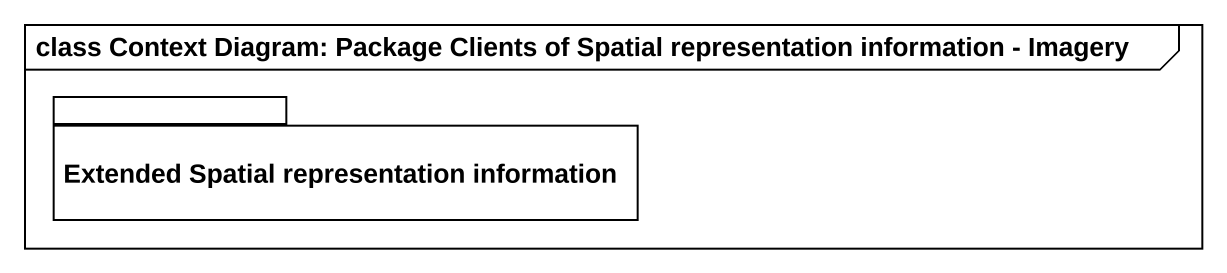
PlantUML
@startuml
mainframe class Context Diagram: Package Clients of Spatial representation information - Imagery
package "Extended Spatial representation information" as Extended_Spatial {
}
@enduml
